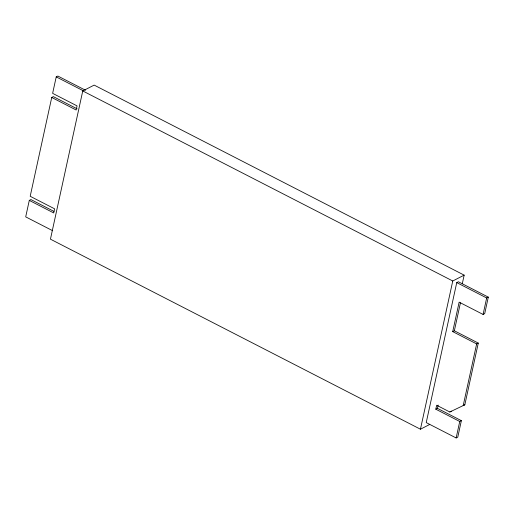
<?xml version="1.0" encoding="UTF-8"?>
<svg xmlns="http://www.w3.org/2000/svg" width="514" height="514" viewBox="0 0 514 514"><rect width="100%" height="100%" fill="white"/><g stroke="black" fill="none" stroke-linecap="round" stroke-linejoin="round"><path stroke-width="0.77" d="M53.944 211.389L30.917 199.56L29.292 200.396L25.7 216.869L52.679 230.722M77.087 108.814L53.36 96.632L51.734 97.467L30.191 196.284L54.612 208.825L53.713 212.944L29.292 200.396M85.542 90.265L57.851 76.04L56.225 76.882L52.634 93.349L77.055 105.89L76.156 110.009L51.734 97.467M462.285 283.767L464.161 275.138L94.165 85.099L82.76 90.952L50.443 239.171L420.446 429.216L429.71 424.461M420.446 429.216L452.763 280.991L464.161 275.138M452.718 331.62L454.344 330.785L478.283 343.082L476.651 343.917L452.718 331.62L459.143 302.142L483.083 314.439L484.708 313.604L488.3 297.131L458.379 281.762L456.753 282.604L426.228 422.592L456.149 437.96L457.775 437.118L461.366 420.651L437.433 408.36L435.801 409.195L459.741 421.486L461.366 420.651M435.801 409.195L436.662 405.25L449.814 412.003L464.823 404.794L478.283 343.082M437.433 408.36L438.146 405.071M454.344 330.785L460.435 302.862M456.149 437.96L459.741 421.486M476.651 343.917L463.198 405.63L464.823 404.794M483.083 314.439L486.674 297.966L488.3 297.131M449.814 412.003L451.44 411.168M56.225 76.882L83.204 90.734M456.753 282.604L486.674 297.966M82.76 90.952L452.763 280.991"/></g></svg>
